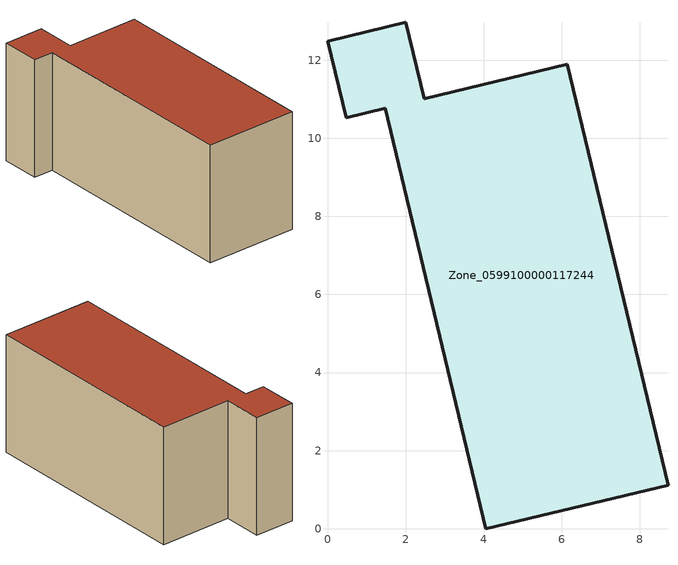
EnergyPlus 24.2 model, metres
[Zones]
Zone_0599100000117244
 floor ground (C_G): 2,12.97 2.48,11.01 6.14,11.9 8.72,1.12 4.05,0 1.48,10.77 0.48,10.53 0,12.49 z0
 wall outside (C_F): 2.48,11.01 2,12.97 0,12.49 0.48,10.53 1.48,10.77 4.05,0 8.72,1.12 6.14,11.9 2.48,11.01 z0:6.06
 roof outside (C_R): 4.05,0 8.72,1.12 6.14,11.9 2.48,11.01 2,12.97 0,12.49 0.48,10.53 1.48,10.77 z6.06
[BUILDING]
Pand.0599100000117244: North Axis=0; Terrain=City; Loads Convergence Tolerance Value=0.04; Temperature Convergence Tolerance Value=0.4; Solar Distribution=FullExterior; Maximum Number of Warmup Days=25; Minimum Number of Warmup Days=1
[Site:Location]
Rotterdam.The.Hague.AP_ZH_NLD Design_Conditions: Latitude=51.96; Longitude=4.45; Time Zone=1; Elevation=-4.5
[SITE:GROUNDTEMPERATURE:BUILDINGSURFACE]
18, 18, 18, 18, 18, 18, 18, 18, 18, 18, 18, 18
[MATERIAL] Thermal Absorptance=0.9; Solar Absorptance=0.7; Visible Absorptance=0.7
Name | Roughness | Thickness | Conductivity | Density | Specific Heat
G.TI.1975-1991 | MediumSmooth | 0.15 | 0.288461 | 540 | 1210
F.TI.1975-1991 | Rough | 0.3 | 0.230769 | 1920 | 840
R.TI.1975-1991 | MediumRough | 0.2 | 0.153846 | 1500 | 1000
[CONSTRUCTION]
C_G: G.TI.1975-1991
C_F: F.TI.1975-1991
C_R: R.TI.1975-1991
[ZONE]
Zone_0599100000117244: Type=1; Multiplier=1; Ceiling Height=Autocalculate; Volume=Autocalculate; Floor Area=autocalculate; Part of Total Floor Area=Yes
[ZONEINFILTRATION:DESIGNFLOWRATE]
Infil_Zone_0599100000117244: Zone or ZoneList or Space or SpaceList=Zone_0599100000117244; Schedule=AlwaysOn; Design Flow Rate Calculation Method=Flow/Area; Flow Rate per Floor Area=0.003; Constant Term Coefficient=1; Temperature Term Coefficient=0; Velocity Term Coefficient=0; Velocity Squared Term Coefficient=0
[HVACTEMPLATE:ZONE:IDEALLOADSAIRSYSTEM]
Zone_0599100000117244: Maximum Heating Supply Air Temperature=50; Minimum Cooling Supply Air Temperature=13; Maximum Heating Supply Air Humidity Ratio=0.0156; Minimum Cooling Supply Air Humidity Ratio=0.0077; Heating Limit=NoLimit; Cooling Limit=NoLimit; Dehumidification Control Type=ConstantSensibleHeatRatio; Cooling Sensible Heat Ratio=0.7; Dehumidification Setpoint=60; Humidification Control Type=None; Humidification Setpoint=30; Outdoor Air Method=None; Outdoor Air Flow Rate per Person=0.00944; Outdoor Air Flow Rate per Zone Floor Area=0; Outdoor Air Flow Rate per Zone=0; Demand Controlled Ventilation Type=None; Outdoor Air Economizer Type=NoEconomizer; Heat Recovery Type=None; Sensible Heat Recovery Effectiveness=0.7; Latent Heat Recovery Effectiveness=0.65
[ZONECONTROL:THERMOSTAT]
ThermostatControl_Zone_0599100000117244: Zone or ZoneList=Zone_0599100000117244; Control Type Schedule=DualSetpointControlType; Control 1=Thermostat_Zone_0599100000117244; Temperature Difference Between Cutout And Setpoint=0
[THERMOSTATSETPOINT:DUALSETPOINT]
Thermostat_Zone_0599100000117244: Heating Setpoint Temperature Schedule=HeatingSetpoint_Zone_0599100000117244; Cooling Setpoint Temperature Schedule=CoolingSetpoint_Zone_0599100000117244
[SCHEDULE:COMPACT]
HeatingSetpoint_Zone_0599100000117244: Through: 12/31, For: AllDays, Until: 24:00, 21
CoolingSetpoint_Zone_0599100000117244: Through: 12/31, For: AllDays, Until: 24:00, 24
DualSetpointControlType: Through: 12/31, For: AllDays, Until: 24:00, 4
AlwaysOn: Through: 12/31, For: AllDays, Until: 24:00, 1
